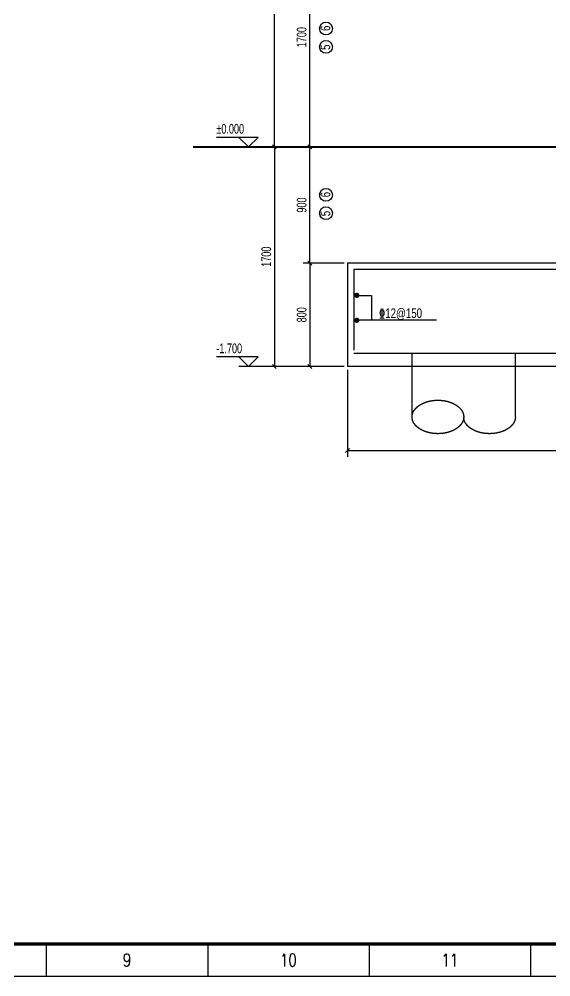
# Model space of a CAD drawing. Header units: millimetres. Extents: x -15901 to 146244, y -607033 to -56344.
# Drawn here: x 28504 to 44976, y -404037 to -374373 of the extents above; entities that cross this region are included whole.
import ezdxf
from ezdxf.enums import TextEntityAlignment as Align

# ---------------------------------------------------------------- set-up
doc = ezdxf.new("R2010")
doc.units = ezdxf.units.MM
doc.header["$LTSCALE"] = 2000
doc.linetypes.add('HIDDEN', pattern=[9.524999999999999, 6.35, -3.175])
for name, color, linetype in [('6', 1, 'Continuous'), ('S_01_OUTL', 3, 'Continuous'), ('S_03_HIDD', 4, 'HIDDEN'), ('S_04', 2, 'Continuous'), ('S_04_TEXT', 2, 'Continuous'), ('S_05_DIMS', 7, 'Continuous'), ('S_06_RBAR', 1, 'Continuous'), ('TK', 1, 'Continuous')]:
    doc.layers.add(name, color=color, linetype=linetype)
doc.styles.add('FS', font='kstxt.shx', dxfattribs={"width": 0.8, "height": 250, "bigfont": 'kshz.shx'})
doc.styles.add('KS', font='kstxt.shx', dxfattribs={"width": 0.7, "height": 300, "bigfont": 'kshz.shx'})
doc.styles.add('TK-HZ', font='txt.shx', dxfattribs={"width": 0.8, "bigfont": 'hztxt.shx'})
doc.dimstyles.new('KSDIM0.25', dxfattribs={"dimtxt": 300, "dimasz": 120, "dimexe": 200, "dimexo": 100, "dimgap": 100, "dimtad": 1, "dimdec": 0, "dimlfac": 0.25, "dimzin": 14, "dimdsep": 46, "dimtxsty": 'KS', "dimblk": 'ARCHTICK', "dimblk1": 'OBLIQUE', "dimblk2": 'OBLIQUE', "dimsah": 1, "dimcen": -900, "dimclrd": 7, "dimclre": 7, "dimclrt": 2, "dimazin": 3, "dimtfac": 1, "dimtdec": 0, "dimtix": 1, "dimtmove": 2, "dimatfit": 2, "dimfxl": 1, "dimtolj": 1, "dimtzin": 14, "dimlwd": -3, "dimarcsym": 0})

# ---------------------------------------------------------------- blocks, each defined once
blk = doc.blocks.new('_OBLIQUE')
at = {"color": 1}
blk.add_line((-0.5, -0.5), (0.5, 0.5), dxfattribs=at)
blk = doc.blocks.new('*D290')
at = {"layer": 'Defpoints', "color": 0}
for p in [(36411.17494654593, -358330.9896408846), (49876.93121204102, -358330.9896408846), (44096.71853987309, -378330.9896408846)]:
    blk.add_point(p, dxfattribs=at)
at = {"layer": 'S_05_DIMS', "color": 7, "lineweight": -2}
for p, q in [((49776.93121204102, -358330.9896408846), (36211.17494654593, -358330.9896408846)), ((43996.71853987309, -378330.9896408846), (36211.17494654593, -378330.9896408846))]:
    blk.add_line(p, q, dxfattribs=at)
at = {"layer": 'S_05_DIMS', "color": 7, "lineweight": -3}
blk.add_line((36411.17494654593, -378330.9896408846), (36411.17494654593, -358330.9896408846), dxfattribs=at)
at = {"layer": 'S_05_DIMS', "color": 7, "linetype": 'ByBlock', "lineweight": -3, "xscale": 120, "yscale": 120, "zscale": 120}
for p, rotation in [((36411.17494654593, -358330.9896408846), 90), ((36411.17494654593, -378330.9896408846), 270)]:
    blk.add_blockref('_OBLIQUE', p, dxfattribs=dict(at, rotation=rotation))
at = {"layer": 'S_05_DIMS', "color": 2, "insert": (36161.17494654593, -368330.9896408846), "char_height": 300, "attachment_point": 5, "rotation": 90, "style": 'KS'}
blk.add_mtext('\\A1;5000', dxfattribs=at)
blk = doc.blocks.new('_ArchTick')
at = {"color": 0, "linetype": 'ByBlock', "const_width": 0.15}
blk.add_lwpolyline([(-0.5, -0.5), (0.5, 0.5)], dxfattribs=at)
blk = doc.blocks.new('*D291')
at = {"layer": 'Defpoints', "color": 0}
for p in [(44096.71853987309, -378330.9896408846), (36411.17494654593, -385130.9896408846), (38676.93121204102, -385130.9896408846)]:
    blk.add_point(p, dxfattribs=at)
at = {"layer": 'S_05_DIMS', "color": 7, "lineweight": -2}
for p, q in [((43996.71853987309, -378330.9896408846), (36211.17494654593, -378330.9896408846)), ((38576.93121204102, -385130.9896408846), (36211.17494654593, -385130.9896408846))]:
    blk.add_line(p, q, dxfattribs=at)
at = {"layer": 'S_05_DIMS', "color": 7, "lineweight": -3}
blk.add_line((36411.17494654593, -378330.9896408846), (36411.17494654593, -385130.9896408846), dxfattribs=at)
at = {"layer": 'S_05_DIMS', "color": 7, "linetype": 'ByBlock', "lineweight": -3, "xscale": 120, "yscale": 120, "zscale": 120}
for p, rotation in [((36411.17494654593, -378330.9896408846), 90), ((36411.17494654593, -385130.9896408846), 270)]:
    blk.add_blockref('_OBLIQUE', p, dxfattribs=dict(at, rotation=rotation))
at = {"layer": 'S_05_DIMS', "color": 2, "insert": (36161.17494654593, -381730.9896408846), "char_height": 300, "attachment_point": 5, "rotation": 90, "style": 'KS'}
blk.add_mtext('\\A1;1700', dxfattribs=at)
blk = doc.blocks.new('*D292')
at = {"layer": 'Defpoints', "color": 0}
for p in [(38676.93121204102, -385130.9896408846), (53476.93121204102, -386958.2781280512), (53476.93121204102, -387733.7067188739)]:
    blk.add_point(p, dxfattribs=at)
at = {"layer": 'S_05_DIMS', "color": 7, "lineweight": -2}
for p, q in [((38676.93121204102, -385230.9896408846), (38676.93121204102, -387933.7067188739)), ((53476.93121204102, -387058.2781280512), (53476.93121204102, -387933.7067188739))]:
    blk.add_line(p, q, dxfattribs=at)
at = {"layer": 'S_05_DIMS', "color": 7, "lineweight": -3}
blk.add_line((38676.93121204102, -387733.7067188739), (53476.93121204102, -387733.7067188739), dxfattribs=at)
at = {"layer": 'S_05_DIMS', "color": 7, "linetype": 'ByBlock', "lineweight": -3, "xscale": 120, "yscale": 120, "zscale": 120, "rotation": 180}
blk.add_blockref('_OBLIQUE', (38676.93121204102, -387733.7067188739), dxfattribs=at)
at = {"layer": 'S_05_DIMS', "color": 7, "linetype": 'ByBlock', "lineweight": -3, "xscale": 120, "yscale": 120, "zscale": 120}
blk.add_blockref('_OBLIQUE', (53476.93121204102, -387733.7067188739), dxfattribs=at)
at = {"layer": 'S_05_DIMS', "color": 2, "insert": (46076.93121204102, -387483.7067188739), "char_height": 300, "attachment_point": 5, "style": 'KS'}
blk.add_mtext('\\A1;3700', dxfattribs=at)
blk = doc.blocks.new('*D296')
at = {"layer": 'Defpoints', "color": 0}
for p in [(37507.08180465557, -378330.9896408846), (38922.39309318185, -378330.9896408846), (38676.93121204102, -381930.9896408846)]:
    blk.add_point(p, dxfattribs=at)
at = {"layer": 'S_05_DIMS', "color": 7, "lineweight": -2}
for p, q in [((38822.39309318185, -378330.9896408846), (37307.08180465557, -378330.9896408846)), ((38576.93121204102, -381930.9896408846), (37307.08180465557, -381930.9896408846))]:
    blk.add_line(p, q, dxfattribs=at)
at = {"layer": 'S_05_DIMS', "color": 7, "lineweight": -3}
blk.add_line((37507.08180465557, -381930.9896408846), (37507.08180465557, -378330.9896408846), dxfattribs=at)
at = {"layer": 'S_05_DIMS', "color": 7, "linetype": 'ByBlock', "lineweight": -3, "xscale": 120, "yscale": 120, "zscale": 120}
for p, rotation in [((37507.08180465557, -378330.9896408846), 90), ((37507.08180465557, -381930.9896408846), 270)]:
    blk.add_blockref('_OBLIQUE', p, dxfattribs=dict(at, rotation=rotation))
at = {"layer": 'S_05_DIMS', "color": 2, "insert": (37257.08180465557, -380130.9896408846), "char_height": 300, "attachment_point": 5, "rotation": 90, "style": 'KS'}
blk.add_mtext('\\A1;900', dxfattribs=at)
blk = doc.blocks.new('*D297')
at = {"layer": 'Defpoints', "color": 0}
for p in [(37507.08180465557, -371530.9896408846), (51499.66339114735, -371530.9896408846), (38922.39309318185, -378330.9896408846)]:
    blk.add_point(p, dxfattribs=at)
at = {"layer": 'S_05_DIMS', "color": 7, "lineweight": -2}
for p, q in [((51399.66339114735, -371530.9896408846), (37307.08180465557, -371530.9896408846)), ((38822.39309318185, -378330.9896408846), (37307.08180465557, -378330.9896408846))]:
    blk.add_line(p, q, dxfattribs=at)
at = {"layer": 'S_05_DIMS', "color": 7, "lineweight": -3}
blk.add_line((37507.08180465557, -378330.9896408846), (37507.08180465557, -371530.9896408846), dxfattribs=at)
at = {"layer": 'S_05_DIMS', "color": 7, "linetype": 'ByBlock', "lineweight": -3, "xscale": 120, "yscale": 120, "zscale": 120}
for p, rotation in [((37507.08180465557, -371530.9896408846), 90), ((37507.08180465557, -378330.9896408846), 270)]:
    blk.add_blockref('_OBLIQUE', p, dxfattribs=dict(at, rotation=rotation))
at = {"layer": 'S_05_DIMS', "color": 2, "insert": (37257.08180465557, -374930.9896408846), "char_height": 300, "attachment_point": 5, "rotation": 90, "style": 'KS'}
blk.add_mtext('\\A1;1700', dxfattribs=at)
blk = doc.blocks.new('*D300')
at = {"layer": 'Defpoints', "color": 0}
for p in [(38676.93121204102, -381930.9896408846), (37507.08180465557, -385130.9896408846), (38418.58540337856, -385130.9896408846)]:
    blk.add_point(p, dxfattribs=at)
at = {"layer": 'S_05_DIMS', "color": 7, "lineweight": -2}
for p, q in [((38576.93121204102, -381930.9896408846), (37307.08180465557, -381930.9896408846)), ((38318.58540337856, -385130.9896408846), (37307.08180465557, -385130.9896408846))]:
    blk.add_line(p, q, dxfattribs=at)
at = {"layer": 'S_05_DIMS', "color": 7, "lineweight": -3}
blk.add_line((37507.08180465557, -381930.9896408846), (37507.08180465557, -385130.9896408846), dxfattribs=at)
at = {"layer": 'S_05_DIMS', "color": 7, "linetype": 'ByBlock', "lineweight": -3, "xscale": 120, "yscale": 120, "zscale": 120}
for p, rotation in [((37507.08180465557, -381930.9896408846), 90), ((37507.08180465557, -385130.9896408846), 270)]:
    blk.add_blockref('_OBLIQUE', p, dxfattribs=dict(at, rotation=rotation))
at = {"layer": 'S_05_DIMS', "color": 2, "insert": (37257.08180465557, -383530.9896408846), "char_height": 300, "attachment_point": 5, "rotation": 90, "style": 'KS'}
blk.add_mtext('\\A1;800', dxfattribs=at)
blk = doc.blocks.new('Dot')
at = {"layer": '6', "const_width": 0.4}
blk.add_lwpolyline([(-0.1999999999999886, 0, 1), (0.1999999999999886, 0, 1)], format="xyb", close=True, dxfattribs=at)
blk = doc.blocks.new('A1-1')
at = {"layer": 'TK', "color": 7}
for p, q in [((42050, 999.9999999999997), (42050, -3.410605131648481e-13)), ((47050, 999.9999999999997), (47050, -3.410605131648481e-13)), ((52050, 999.9999999999997), (52050, -3.410605131648481e-13)), ((57050, 999.9999999999997), (57050, -3.410605131648481e-13))]:
    blk.add_line(p, q, dxfattribs=at)
for points, const_width in [([(0, 0), (84100, 0), (84100, 59400), (3.637978807091713e-12, 59400)], 35), ([(2500, 999.9999999999997), (83100, 999.9999999999997), (83100, 58400), (2500.000000000004, 58400)], 100)]:
    blk.add_lwpolyline(points, close=True, dxfattribs=dict(at, const_width=const_width))
at = {"layer": 'TK', "color": 7, "style": 'TK-HZ', "width": 0.75}
for s, p in [('9', (44550, 499.9999999999997)), ('10', (49550, 499.9999999999997)), ('11', (54550, 499.9999999999997))]:
    blk.add_text(s, height=400, dxfattribs=at).set_placement(p, align=Align.MIDDLE_CENTER)

msp = doc.modelspace()

# ---------------------------------------------------------------- linework, layer by layer
at = {"const_width": 60}
msp.add_lwpolyline([(52214.21934763424, -378330.9896408846), (33894.80407449575, -378330.9896408846)], dxfattribs=at)
at = {"layer": 'S_01_OUTL'}
for p, q in [((38676.93121204102, -381930.9896408846), (38676.93121204102, -385130.9896408846)), ((52076.93121204102, -381930.9896408846), (38676.93121204102, -381930.9896408846)), ((68276.931212041, -385130.9896408846), (38676.93121204102, -385130.9896408846))]:
    msp.add_line(p, q, dxfattribs=at)
at = {"layer": 'S_03_HIDD'}
for p, q in [((40676.931212041, -386694.320252113), (40676.931212041, -384730.9896408846)), ((43876.931212041, -384730.9896408846), (40676.931212041, -384730.9896408846)), ((43876.931212041, -386694.320252113), (43876.931212041, -384730.9896408846))]:
    msp.add_line(p, q, dxfattribs=at)
msp.add_ellipse((41476.931212041, -386694.320252113), major_axis=(-800, 0), ratio=0.6478893838487784, dxfattribs=at)
at = {"layer": 'S_03_HIDD', "extrusion": (0, 0, -1)}
msp.add_ellipse((43076.931212041, -386694.320252113), major_axis=(800, 0), ratio=0.6478893838487784, start_param=0, end_param=3.141592653589793, dxfattribs=at)
at = {"layer": 'S_04'}
for p, q in [((38965.39912702417, -382928.7470037795), (39417.18267186865, -382928.7470037795)), ((39417.18267186865, -382928.7470037795), (39417.18267186865, -383701.5425607512)), ((41435.18215298787, -383701.5425607512), (38965.39912702417, -383701.5425607512))]:
    msp.add_line(p, q, dxfattribs=at)
at = {"layer": 'S_04', "color": 2}
for centre in [(38009.25174398588, -374663.325995647), (38009.25174398588, -375230.9735726313), (38009.25174398588, -379815.570539299), (38009.25174398588, -380383.2181162834)]:
    msp.add_circle(centre, 200, dxfattribs=at)
at = {"layer": 'S_04_TEXT'}
for points in [[(35314.19009844757, -378034.0047927862), (35611.17494654593, -378330.9896408846), (35908.15979464429, -378034.0047927862), (34614.19009844757, -378034.0047927862)], [(36411.17494654593, -378330.9896408846), (35311.17494654593, -378330.9896408846)], [(35314.19009844757, -384834.0047927862), (35611.17494654593, -385130.9896408846), (35908.15979464429, -384834.0047927862), (34614.19009844757, -384834.0047927862)], [(36411.17494654593, -385130.9896408846), (35311.17494654593, -385130.9896408846)]]:
    msp.add_lwpolyline(points, dxfattribs=at)
at = {"layer": 'S_06_RBAR'}
for p, q in [((38876.93121204102, -382130.9896408846), (38876.93121204102, -384630.9896408846)), ((68076.931212041, -382130.9896408846), (38876.93121204102, -382130.9896408846)), ((68076.931212041, -384730.9896408846), (38876.93121204102, -384730.9896408846))]:
    msp.add_line(p, q, dxfattribs=at)

# ---------------------------------------------------------------- block references
at = {"layer": 'S_04', "xscale": -200, "yscale": 200}
for p in [(38965.39912702417, -382928.7470037795), (38965.39912702417, -383701.5425607512)]:
    msp.add_blockref('Dot', p, dxfattribs=at)
at = {"layer": 'TK', "color": 7}
msp.add_blockref('A1-1', (-12704.98771535186, -404019.4870663642), dxfattribs=at)

# ---------------------------------------------------------------- texts
at = {"layer": 'S_04', "style": 'FS', "width": 0.75}
for s, p in [('6', (38141.5173998938, -374739.6497802987)), ('5', (38141.5173998938, -375325.6464692652)), ('6', (38141.5173998938, -379891.8943239507)), ('5', (38141.5173998938, -380477.8910129173))]:
    msp.add_text(s, height=300, rotation=89.99999999999999, dxfattribs=at).set_placement(p)
at = {"layer": 'S_04', "style": 'KS', "width": 0.75}
msp.add_text('%%13212@150', height=300, dxfattribs=at).set_placement((39651.6594464443, -383630.7213531064))
at = {"layer": 'S_04_TEXT', "style": 'KS', "width": 0.7}
for s, p in [('%%P0.000', (34614.19009844757, -377919.0047927862)), ('-1.700', (34614.19009844757, -384719.0047927862))]:
    msp.add_text(s, height=300, dxfattribs=at).set_placement(p)

# ---------------------------------------------------------------- dimensions: what is measured, and where the dimension line sits
at = {"layer": 'S_05_DIMS'}
for base, p1, p2, override, picture, middle in [((36411.17494654593, -358330.9896408846), (44096.71853987309, -378330.9896408846), (49876.93121204102, -358330.9896408846), {"dimlfac": 0.25}, '*D290', (36161.17494654593, -368330.9896408846)), ((37507.08180465557, -371530.9896408846), (38922.39309318185, -378330.9896408846), (51499.66339114735, -371530.9896408846), {"dimlfac": 0.25}, '*D297', (37257.08180465557, -374930.9896408846)), ((36411.17494654593, -385130.9896408846), (44096.71853987309, -378330.9896408846), (38676.93121204102, -385130.9896408846), {"dimlfac": 0.25}, '*D291', (36161.17494654593, -381730.9896408846)), ((37507.08180465557, -378330.9896408846), (38676.93121204102, -381930.9896408846), (38922.39309318185, -378330.9896408846), {"dimlfac": 0.25}, '*D296', (37257.08180465557, -380130.9896408846)), ((37507.08180465557, -385130.9896408846), (38676.93121204102, -381930.9896408846), (38418.58540337856, -385130.9896408846), {"dimtxsty": 'KS'}, '*D300', (37257.08180465557, -383530.9896408846))]:
    dim = msp.add_linear_dim(base=base, p1=p1, p2=p2, angle=90, dimstyle='KSDIM0.25', override=override, dxfattribs=at)
    dim.commit()
    dim.dimension.update_dxf_attribs({"geometry": picture, "text_midpoint": middle})
dim = msp.add_linear_dim(base=(53476.93121204102, -387733.7067188739), p1=(38676.93121204102, -385130.9896408846), p2=(53476.93121204102, -386958.2781280512), dimstyle='KSDIM0.25', override={"dimlfac": 0.25}, dxfattribs=at)
dim.commit()
dim.dimension.update_dxf_attribs({"geometry": '*D292', "text_midpoint": (46076.93121204102, -387483.7067188739)})

doc.saveas('drawing.dxf')
